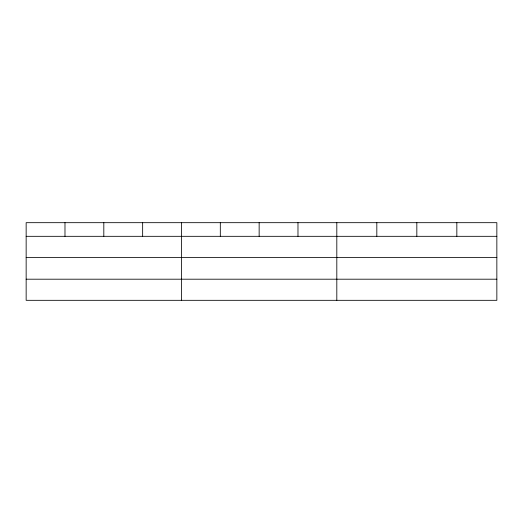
<?xml version="1.0" encoding="UTF-8"?>
<svg xmlns="http://www.w3.org/2000/svg" width="523" height="523" viewBox="0 0 523 523"><rect width="100%" height="100%" fill="white"/><g stroke="black" fill="none" stroke-linecap="round" stroke-linejoin="round"><path stroke-width="0.78" d="M496.85 257.44L496.85 222.68L26.15 222.68L26.15 300.32L496.85 300.32L496.85 257.44L26.15 257.44M26.15 236.318L496.85 236.318M26.15 279.197L496.85 279.197M456.841 222.68L456.841 236.318M416.831 222.68L416.831 236.318M376.822 222.68L376.822 236.318M336.812 222.68L336.812 300.32M297.979 222.68L297.979 236.318M259.147 222.68L259.147 236.318M220.314 222.68L220.314 236.318M181.481 222.68L181.481 300.32M142.648 222.68L142.648 236.318M103.816 222.68L103.816 236.318M64.983 222.68L64.983 236.318"/></g></svg>
